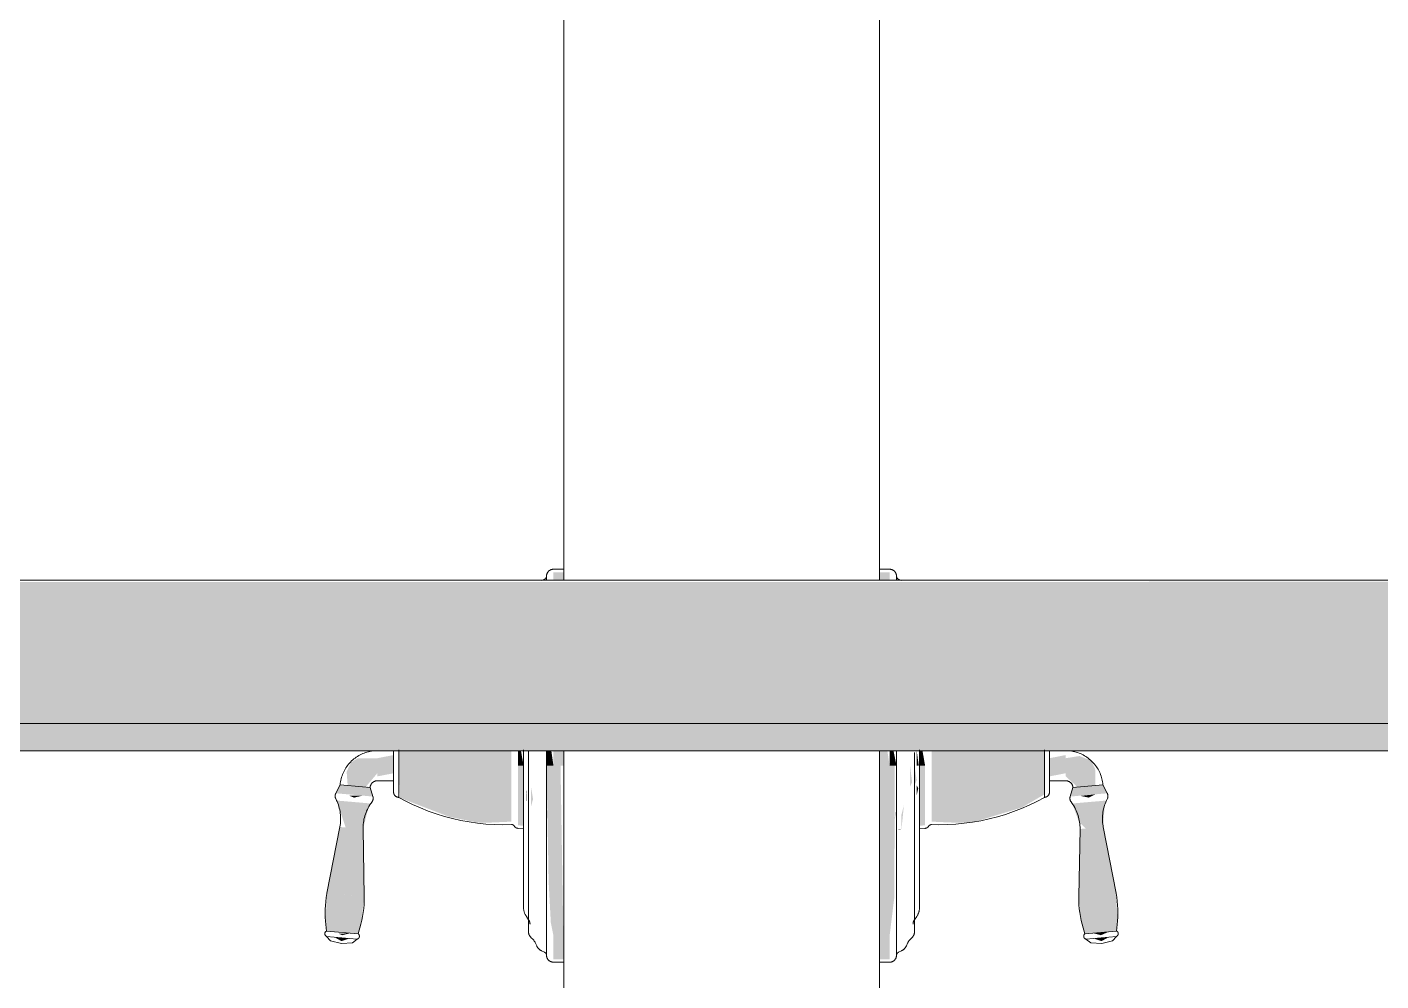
# Model space of a CAD drawing. Header units: inches. Extents: x 20478 to 36684, y -248 to 750.
# Drawn here: x 27482.56 to 27506.69, y 44.17 to 61.16 of the extents above; entities that cross this region are included whole.
import ezdxf

# ---------------------------------------------------------------- set-up
doc = ezdxf.new("R2010")
doc.units = ezdxf.units.IN
doc.header["$MEASUREMENT"] = 0
for name, color, linetype, lineweight in [('G-ANNO-TEXT', 231, 'Continuous', 9), ('I-WALL', 2, 'Continuous', 13), ('P-SANR-FIXT', 6, 'Continuous', 9), ('S-BEAM', 12, 'Continuous', 9)]:
    doc.layers.add(name, color=color, linetype=linetype, lineweight=lineweight)

# ---------------------------------------------------------------- blocks, each defined once
blk = doc.blocks.new('Shower-Kohler-Devonshire-T396_4X - Oil Rubbed Bronze-V54-Elevation - South')
at = {"layer": 'P-SANR-FIXT'}
h = blk.add_hatch(color=10, dxfattribs=at)
h.paths.add_polyline_path([(25558.77, 48), (25558.953, 48), (25558.953, 48.268), (25558.77, 48.268)], flags=0)
h.paths.add_polyline_path([(25558.953, 51.305), (25558.953, 51.447), (25558.77, 51.447), (25558.77, 51.305), (25558.832, 51.305)], flags=0)
for points in [[(25557.265, 48), (25558.021, 48), (25558.021, 48.268), (25556.013, 48.268), (25556.013, 48), (25556.983, 48)], [(25558.138, 48), (25558.238, 48), (25558.191, 48.268), (25558.138, 48.268)], [(25558.683, 48), (25558.77, 48), (25558.732, 48.268), (25558.658, 48.268), (25558.647, 48)], [(25555.425, 47.622), (25555.631, 47.866), (25555.631, 48.134), (25555.286, 48.134), (25555.167, 48.063), (25555.085, 47.896), (25555.103, 47.65), (25555.387, 47.625)], [(25555.631, 47.81), (25555.922, 47.866), (25555.922, 48.19), (25555.631, 48.134), (25555.631, 47.866)], [(25557.537, 46.983), (25558.021, 47.004), (25558.021, 48), (25556.013, 48), (25556.036, 47.427), (25556.913, 47.09), (25557.399, 46.991)], [(25558.238, 46.93), (25558.238, 48), (25558.138, 48), (25558.138, 46.939)], [(25558.953, 44.553), (25558.896, 48), (25558.77, 48), (25558.77, 44.553)], [(25555.553, 47.451), (25555.503, 47.615), (25554.964, 47.65), (25554.892, 47.509), (25555.387, 47.466)], [(25558.287, 47.312), (25558.3, 47.6), (25558.287, 47.472)], [(25558.368, 47.264), (25558.407, 47.407), (25558.368, 47.632)], [(25555.378, 46.873), (25555.462, 47.215), (25555.516, 47.327), (25554.906, 47.38), (25555.067, 46.9), (25555.274, 46.882)], [(25555.218, 47.432), (25555.369, 47.467), (25555.132, 47.466)], [(25555.399, 45.669), (25555.378, 46.873), (25554.964, 46.909), (25554.734, 45.727), (25555.274, 45.68)], [(25555.337, 45.176), (25555.399, 45.669), (25554.734, 45.727), (25554.709, 45.23), (25555.18, 45.189)], [(25555.291, 45.006), (25555.337, 45.176), (25554.709, 45.23), (25554.725, 45.055), (25555.15, 45.018)], [(25554.994, 44.875), (25555.137, 44.925), (25554.862, 44.949)], [(25555.004, 44.981), (25555.15, 45.018), (25554.949, 45.006)]]:
    blk.add_hatch(color=10, dxfattribs=at).paths.add_polyline_path(points, flags=0)
h = blk.add_hatch(color=10, dxfattribs=at)
h.paths.add_polyline_path([(25558.77, 44.969), (25558.77, 48), (25558.647, 48), (25558.684, 45.949), (25558.723, 45.206)], flags=0)
h.paths.add_polyline_path([(25558.647, 46.845), (25558.666, 47.244), (25558.647, 47.177)], flags=0)
at = {"layer": 'P-SANR-FIXT', "color": 250}
for p, q in [((25558.953, 51.5), (25558.77, 51.5)), ((25558.612, 51.322), (25558.559, 51.297)), ((25555.922, 48.19), (25555.922, 48.268)), ((25555.922, 48.268), (25555.922, 48)), ((25556.013, 48), (25556.013, 48.284)), ((25558.238, 48.283), (25558.238, 48)), ((25555.922, 48), (25555.922, 47.732)), ((25555.922, 47.732), (25555.922, 47.81)), ((25556.013, 47.437), (25556.013, 48)), ((25558.238, 48), (25558.238, 46.93)), ((25554.97, 47.661), (25554.892, 47.509)), ((25555.369, 47.626), (25554.969, 47.661)), ((25554.97, 47.661), (25555.102, 47.65)), ((25555.503, 47.615), (25555.37, 47.626)), ((25555.454, 47.619), (25555.503, 47.615)), ((25555.553, 47.451), (25555.503, 47.615)), ((25555.631, 47.732), (25555.922, 47.732)), ((25554.89, 47.414), (25554.906, 47.38)), ((25555.516, 47.327), (25555.538, 47.357)), ((25554.964, 46.909), (25554.734, 45.727)), ((25555.399, 45.669), (25555.378, 46.873)), ((25558.057, 46.939), (25558.089, 46.907)), ((25558.138, 46.884), (25558.238, 46.875)), ((25554.709, 45.23), (25554.725, 45.055)), ((25555.291, 45.006), (25555.337, 45.176)), ((25558.287, 45.315), (25558.327, 45.257)), ((25554.725, 45.055), (25555.291, 45.006)), ((25554.862, 44.949), (25554.725, 44.961)), ((25554.725, 44.961), (25555.275, 44.913)), ((25555.275, 44.913), (25555.137, 44.925)), ((25558.368, 44.941), (25558.407, 44.903)), ((25558.449, 44.841), (25558.471, 44.793)), ((25558.559, 44.703), (25558.612, 44.678)), ((25558.77, 44.5), (25558.953, 44.5))]:
    blk.add_line(p, q, dxfattribs=at)
at = {"layer": 'P-SANR-FIXT', "color": 250, "flags": 128}
for points in [[(25558.647, 51.377), (25558.647, 51.382), (25558.647, 51.387), (25558.648, 51.392), (25558.648, 51.396), (25558.649, 51.401), (25558.65, 51.406), (25558.652, 51.411), (25558.653, 51.416), (25558.655, 51.42), (25558.657, 51.425), (25558.659, 51.429), (25558.661, 51.434), (25558.663, 51.438), (25558.666, 51.442), (25558.668, 51.446), (25558.671, 51.45), (25558.674, 51.454), (25558.677, 51.458), (25558.681, 51.462), (25558.684, 51.465), (25558.688, 51.469), (25558.691, 51.472), (25558.695, 51.475), (25558.699, 51.478), (25558.703, 51.48), (25558.708, 51.483), (25558.712, 51.485), (25558.716, 51.488), (25558.721, 51.49), (25558.725, 51.492), (25558.73, 51.493), (25558.735, 51.495), (25558.739, 51.496), (25558.744, 51.497), (25558.749, 51.498), (25558.754, 51.499), (25558.759, 51.499), (25558.764, 51.5), (25558.769, 51.5), (25558.77, 51.5)], [(25558.612, 51.322), (25558.614, 51.323), (25558.616, 51.324), (25558.619, 51.326), (25558.621, 51.327), (25558.623, 51.328), (25558.624, 51.33), (25558.626, 51.331), (25558.628, 51.333), (25558.63, 51.335), (25558.631, 51.337), (25558.633, 51.338), (25558.634, 51.34), (25558.636, 51.342), (25558.637, 51.344), (25558.639, 51.346), (25558.64, 51.348), (25558.641, 51.351), (25558.642, 51.353), (25558.643, 51.355), (25558.644, 51.357), (25558.644, 51.36), (25558.645, 51.362), (25558.645, 51.364), (25558.646, 51.367), (25558.646, 51.369), (25558.647, 51.371), (25558.647, 51.374), (25558.647, 51.376), (25558.647, 51.377)], [(25558.647, 51.302), (25558.647, 51.328), (25558.647, 51.348), (25558.647, 51.363), (25558.647, 51.372), (25558.647, 51.377), (25558.647, 51.377)], [(25558.647, 51.377), (25558.647, 51.374), (25558.647, 51.366), (25558.647, 51.353), (25558.647, 51.334), (25558.647, 51.309)], [(25555.631, 48.268), (25555.604, 48.267), (25555.578, 48.266), (25555.551, 48.263), (25555.525, 48.26), (25555.499, 48.255), (25555.473, 48.249), (25555.447, 48.242), (25555.422, 48.234), (25555.397, 48.225), (25555.372, 48.216), (25555.348, 48.205), (25555.324, 48.193), (25555.301, 48.18), (25555.278, 48.167), (25555.256, 48.152), (25555.234, 48.137), (25555.213, 48.12), (25555.193, 48.103), (25555.173, 48.085), (25555.154, 48.066), (25555.136, 48.047), (25555.119, 48.027), (25555.102, 48.006), (25555.087, 47.985), (25555.072, 47.963), (25555.058, 47.94), (25555.045, 47.917), (25555.033, 47.893), (25555.022, 47.869), (25555.012, 47.844), (25555.003, 47.819), (25554.994, 47.794), (25554.987, 47.768), (25554.981, 47.743), (25554.976, 47.716), (25554.972, 47.69), (25554.969, 47.664), (25554.969, 47.661)], [(25555.922, 48.27), (25555.922, 48.255), (25555.922, 48.239), (25555.922, 48.222), (25555.922, 48.205), (25555.922, 48.188), (25555.922, 48.171), (25555.922, 48.153), (25555.922, 48.135), (25555.922, 48.117), (25555.922, 48.099), (25555.922, 48.08), (25555.922, 48.061), (25555.922, 48.043), (25555.922, 48.024), (25555.922, 48.005), (25555.922, 48)], [(25555.922, 48.184), (25555.922, 48.201), (25555.922, 48.218), (25555.922, 48.234), (25555.922, 48.25), (25555.922, 48.266)], [(25558.326, 48.268), (25558.326, 48.15), (25558.326, 48.032), (25558.326, 48)], [(25558.647, 48), (25558.647, 48.135), (25558.647, 48.268)], [(25558.647, 48.268), (25558.647, 48.171), (25558.647, 48.036), (25558.647, 48)], [(25558.238, 48.229), (25558.238, 48.128), (25558.238, 48.027), (25558.238, 48)], [(25555.922, 48), (25555.922, 47.981), (25555.922, 47.962), (25555.922, 47.944), (25555.922, 47.925), (25555.922, 47.906), (25555.922, 47.888), (25555.922, 47.87), (25555.922, 47.852), (25555.922, 47.834), (25555.922, 47.816), (25555.922, 47.799), (25555.922, 47.782), (25555.922, 47.766), (25555.922, 47.75), (25555.922, 47.734), (25555.922, 47.718), (25555.922, 47.704), (25555.922, 47.689), (25555.922, 47.675), (25555.922, 47.662), (25555.922, 47.649), (25555.922, 47.637), (25555.922, 47.625), (25555.922, 47.614), (25555.922, 47.603), (25555.922, 47.593), (25555.922, 47.584), (25555.922, 47.576), (25555.922, 47.568), (25555.922, 47.561), (25555.922, 47.554), (25555.922, 47.548), (25555.922, 47.543), (25555.922, 47.539), (25555.922, 47.535), (25555.922, 47.533), (25555.922, 47.53), (25555.922, 47.529), (25555.922, 47.529)], [(25555.922, 47.529), (25555.922, 47.529), (25555.922, 47.53), (25555.922, 47.532), (25555.922, 47.535), (25555.922, 47.538), (25555.922, 47.542), (25555.922, 47.547), (25555.922, 47.552), (25555.922, 47.559), (25555.922, 47.566), (25555.922, 47.573), (25555.922, 47.582), (25555.922, 47.591), (25555.922, 47.601), (25555.922, 47.611), (25555.922, 47.622), (25555.922, 47.633), (25555.922, 47.646), (25555.922, 47.658), (25555.922, 47.672), (25555.922, 47.685), (25555.922, 47.7), (25555.922, 47.714), (25555.922, 47.73), (25555.922, 47.745), (25555.922, 47.761), (25555.922, 47.778), (25555.922, 47.795), (25555.922, 47.812)], [(25558.238, 48), (25558.238, 47.899), (25558.238, 47.798), (25558.238, 47.697), (25558.238, 47.597), (25558.238, 47.497), (25558.238, 47.399), (25558.238, 47.301), (25558.238, 47.204), (25558.238, 47.109), (25558.238, 47.015), (25558.238, 46.922), (25558.238, 46.832), (25558.238, 46.743), (25558.238, 46.656), (25558.238, 46.572), (25558.238, 46.489), (25558.238, 46.409), (25558.238, 46.332), (25558.238, 46.257), (25558.238, 46.185), (25558.238, 46.116), (25558.238, 46.05), (25558.238, 45.987), (25558.238, 45.928), (25558.238, 45.871), (25558.238, 45.818), (25558.238, 45.769), (25558.238, 45.723), (25558.238, 45.681), (25558.238, 45.642), (25558.238, 45.607), (25558.238, 45.577), (25558.238, 45.549), (25558.238, 45.526), (25558.238, 45.507), (25558.238, 45.492), (25558.238, 45.481), (25558.238, 45.474), (25558.238, 45.47), (25558.238, 45.47)], [(25558.326, 48), (25558.326, 47.882), (25558.326, 47.764), (25558.326, 47.646), (25558.326, 47.529), (25558.326, 47.413), (25558.326, 47.297), (25558.326, 47.183), (25558.326, 47.07), (25558.326, 46.959), (25558.326, 46.849), (25558.326, 46.741), (25558.326, 46.635), (25558.326, 46.531), (25558.326, 46.43), (25558.326, 46.331), (25558.326, 46.234), (25558.326, 46.141), (25558.326, 46.051), (25558.326, 45.963), (25558.326, 45.879), (25558.326, 45.798), (25558.326, 45.721), (25558.326, 45.648), (25558.326, 45.578), (25558.326, 45.512), (25558.326, 45.45), (25558.326, 45.392), (25558.326, 45.339), (25558.326, 45.289), (25558.326, 45.244), (25558.326, 45.204), (25558.326, 45.168), (25558.326, 45.136), (25558.326, 45.109), (25558.326, 45.087), (25558.326, 45.069), (25558.326, 45.056), (25558.326, 45.047), (25558.326, 45.044), (25558.326, 45.043)], [(25558.647, 48), (25558.647, 47.865), (25558.647, 47.73), (25558.647, 47.596), (25558.647, 47.462), (25558.647, 47.329), (25558.647, 47.197), (25558.647, 47.067), (25558.647, 46.938), (25558.647, 46.81), (25558.647, 46.685), (25558.647, 46.562), (25558.647, 46.441), (25558.647, 46.322), (25558.647, 46.206), (25558.647, 46.093), (25558.647, 45.983), (25558.647, 45.877), (25558.647, 45.773), (25558.647, 45.674), (25558.647, 45.578), (25558.647, 45.485), (25558.647, 45.397), (25558.647, 45.313), (25558.647, 45.234), (25558.647, 45.159), (25558.647, 45.088), (25558.647, 45.022), (25558.647, 44.961), (25558.647, 44.904), (25558.647, 44.853), (25558.647, 44.806), (25558.647, 44.765), (25558.647, 44.729), (25558.647, 44.698), (25558.647, 44.672), (25558.647, 44.652), (25558.647, 44.637), (25558.647, 44.628), (25558.647, 44.623), (25558.647, 44.623)], [(25558.647, 44.623), (25558.647, 44.626), (25558.647, 44.634), (25558.647, 44.647), (25558.647, 44.666), (25558.647, 44.691), (25558.647, 44.72), (25558.647, 44.755), (25558.647, 44.795), (25558.647, 44.84), (25558.647, 44.89), (25558.647, 44.945), (25558.647, 45.005), (25558.647, 45.07), (25558.647, 45.139), (25558.647, 45.213), (25558.647, 45.291), (25558.647, 45.374), (25558.647, 45.461), (25558.647, 45.552), (25558.647, 45.647), (25558.647, 45.746), (25558.647, 45.848), (25558.647, 45.954), (25558.647, 46.063), (25558.647, 46.176), (25558.647, 46.291), (25558.647, 46.408), (25558.647, 46.529), (25558.647, 46.652), (25558.647, 46.776), (25558.647, 46.903), (25558.647, 47.032), (25558.647, 47.162), (25558.647, 47.293), (25558.647, 47.426), (25558.647, 47.56), (25558.647, 47.694), (25558.647, 47.829), (25558.647, 47.964), (25558.647, 48)], [(25555.503, 47.615), (25555.504, 47.62), (25555.504, 47.625), (25555.505, 47.63), (25555.506, 47.635), (25555.508, 47.64), (25555.509, 47.645), (25555.511, 47.65), (25555.513, 47.654), (25555.515, 47.659), (25555.518, 47.664), (25555.52, 47.668), (25555.523, 47.673), (25555.526, 47.677), (25555.529, 47.681), (25555.532, 47.685), (25555.535, 47.689), (25555.539, 47.693), (25555.542, 47.696), (25555.546, 47.7), (25555.55, 47.703), (25555.554, 47.706), (25555.558, 47.709), (25555.562, 47.712), (25555.567, 47.715), (25555.571, 47.717), (25555.576, 47.72), (25555.581, 47.722), (25555.585, 47.724), (25555.59, 47.725), (25555.595, 47.727), (25555.6, 47.728), (25555.605, 47.729), (25555.61, 47.73), (25555.615, 47.731), (25555.62, 47.732), (25555.625, 47.732), (25555.631, 47.732), (25555.631, 47.732)], [(25556.013, 47.437), (25556.009, 47.437), (25556.006, 47.437), (25556.002, 47.438), (25555.998, 47.438), (25555.995, 47.439), (25555.991, 47.44), (25555.988, 47.441), (25555.984, 47.442), (25555.981, 47.443), (25555.977, 47.444), (25555.974, 47.446), (25555.971, 47.448), (25555.967, 47.449), (25555.964, 47.451), (25555.961, 47.453), (25555.958, 47.455), (25555.955, 47.458), (25555.953, 47.46), (25555.95, 47.462), (25555.947, 47.465), (25555.945, 47.468), (25555.942, 47.471), (25555.94, 47.473), (25555.938, 47.476), (25555.936, 47.479), (25555.934, 47.483), (25555.932, 47.486), (25555.931, 47.489), (25555.929, 47.492), (25555.928, 47.496), (25555.926, 47.499), (25555.925, 47.503), (25555.924, 47.506), (25555.924, 47.51), (25555.923, 47.513), (25555.922, 47.517), (25555.922, 47.521), (25555.922, 47.524), (25555.922, 47.528), (25555.922, 47.529)], [(25558.326, 45.043), (25558.326, 45.046), (25558.326, 45.053), (25558.326, 45.065), (25558.326, 45.081), (25558.326, 45.102), (25558.326, 45.128), (25558.326, 45.159), (25558.326, 45.194), (25558.326, 45.233), (25558.326, 45.277), (25558.326, 45.325), (25558.326, 45.378), (25558.326, 45.434), (25558.326, 45.495), (25558.326, 45.56), (25558.326, 45.629), (25558.326, 45.701), (25558.326, 45.777), (25558.326, 45.857), (25558.326, 45.94), (25558.326, 46.027), (25558.326, 46.116), (25558.326, 46.209), (25558.326, 46.304), (25558.326, 46.403), (25558.326, 46.503), (25558.326, 46.607), (25558.326, 46.712), (25558.326, 46.819), (25558.326, 46.929), (25558.326, 47.04), (25558.326, 47.152), (25558.326, 47.266), (25558.326, 47.381), (25558.326, 47.497), (25558.326, 47.614)], [(25554.89, 47.414), (25554.888, 47.418), (25554.887, 47.422), (25554.885, 47.426), (25554.884, 47.43), (25554.883, 47.434), (25554.882, 47.439), (25554.881, 47.443), (25554.881, 47.447), (25554.88, 47.452), (25554.88, 47.456), (25554.88, 47.46), (25554.88, 47.465), (25554.88, 47.469), (25554.881, 47.473), (25554.882, 47.477), (25554.882, 47.482), (25554.883, 47.486), (25554.884, 47.49), (25554.886, 47.494), (25554.887, 47.498), (25554.889, 47.502), (25554.891, 47.506), (25554.892, 47.509)], [(25554.964, 46.909), (25554.969, 46.939), (25554.973, 46.97), (25554.976, 47), (25554.978, 47.031), (25554.978, 47.062), (25554.977, 47.093), (25554.975, 47.123), (25554.972, 47.154), (25554.967, 47.184), (25554.961, 47.214), (25554.954, 47.244), (25554.946, 47.274), (25554.937, 47.303), (25554.927, 47.332), (25554.915, 47.36), (25554.906, 47.38)], [(25555.516, 47.327), (25555.499, 47.301), (25555.483, 47.275), (25555.468, 47.248), (25555.454, 47.221), (25555.441, 47.193), (25555.43, 47.165), (25555.419, 47.136), (25555.41, 47.107), (25555.401, 47.077), (25555.394, 47.047), (25555.389, 47.017), (25555.384, 46.987), (25555.381, 46.956), (25555.378, 46.925), (25555.378, 46.895), (25555.378, 46.873)], [(25555.553, 47.451), (25555.554, 47.447), (25555.555, 47.443), (25555.556, 47.439), (25555.556, 47.434), (25555.557, 47.43), (25555.557, 47.426), (25555.557, 47.421), (25555.557, 47.417), (25555.557, 47.413), (25555.557, 47.408), (25555.556, 47.404), (25555.556, 47.4), (25555.555, 47.396), (25555.554, 47.391), (25555.552, 47.387), (25555.551, 47.383), (25555.55, 47.379), (25555.548, 47.375), (25555.546, 47.371), (25555.544, 47.367), (25555.542, 47.364), (25555.539, 47.36), (25555.538, 47.357)], [(25558.021, 46.953), (25557.87, 46.95), (25557.719, 46.953), (25557.568, 46.962), (25557.418, 46.977), (25557.268, 46.998), (25557.119, 47.025), (25556.972, 47.058), (25556.826, 47.097), (25556.681, 47.141), (25556.539, 47.192), (25556.398, 47.248), (25556.26, 47.309), (25556.125, 47.376), (25556.013, 47.437)], [(25558.057, 46.939), (25558.056, 46.94), (25558.054, 46.941), (25558.053, 46.943), (25558.051, 46.944), (25558.05, 46.945), (25558.048, 46.946), (25558.046, 46.947), (25558.045, 46.948), (25558.043, 46.949), (25558.041, 46.949), (25558.04, 46.95), (25558.038, 46.951), (25558.036, 46.951), (25558.034, 46.952), (25558.032, 46.952), (25558.03, 46.952), (25558.028, 46.952), (25558.026, 46.953), (25558.025, 46.953), (25558.023, 46.953), (25558.021, 46.953)], [(25558.138, 46.884), (25558.135, 46.885), (25558.131, 46.885), (25558.128, 46.886), (25558.125, 46.886), (25558.122, 46.887), (25558.119, 46.888), (25558.116, 46.889), (25558.113, 46.89), (25558.111, 46.892), (25558.108, 46.893), (25558.105, 46.895), (25558.102, 46.896), (25558.1, 46.898), (25558.097, 46.9), (25558.095, 46.902), (25558.092, 46.904), (25558.09, 46.906), (25558.089, 46.907)], [(25558.238, 45.47), (25558.238, 45.472), (25558.238, 45.478), (25558.238, 45.488), (25558.238, 45.503), (25558.238, 45.521), (25558.238, 45.543), (25558.238, 45.569), (25558.238, 45.599), (25558.238, 45.632), (25558.238, 45.67), (25558.238, 45.711), (25558.238, 45.756), (25558.238, 45.805), (25558.238, 45.857), (25558.238, 45.912), (25558.238, 45.971), (25558.238, 46.033), (25558.238, 46.098), (25558.238, 46.166), (25558.238, 46.238), (25558.238, 46.312), (25558.238, 46.388), (25558.238, 46.467), (25558.238, 46.549), (25558.238, 46.633), (25558.238, 46.719), (25558.238, 46.808), (25558.238, 46.898)], [(25554.709, 45.23), (25554.704, 45.301), (25554.702, 45.372), (25554.702, 45.442), (25554.706, 45.513), (25554.712, 45.583), (25554.721, 45.653), (25554.733, 45.723), (25554.734, 45.727)], [(25555.399, 45.669), (25555.398, 45.598), (25555.395, 45.528), (25555.39, 45.457), (25555.381, 45.387), (25555.37, 45.317), (25555.355, 45.248), (25555.338, 45.18), (25555.337, 45.176)], [(25558.287, 45.315), (25558.281, 45.324), (25558.275, 45.333), (25558.27, 45.343), (25558.265, 45.352), (25558.261, 45.362), (25558.257, 45.372), (25558.253, 45.382), (25558.25, 45.393), (25558.247, 45.403), (25558.244, 45.414), (25558.242, 45.424), (25558.24, 45.435), (25558.239, 45.446), (25558.238, 45.457), (25558.238, 45.467), (25558.238, 45.47)], [(25558.353, 45.177), (25558.353, 45.182), (25558.352, 45.188), (25558.352, 45.193), (25558.351, 45.199), (25558.35, 45.205), (25558.349, 45.21), (25558.347, 45.216), (25558.346, 45.221), (25558.344, 45.226), (25558.342, 45.231), (25558.339, 45.237), (25558.337, 45.242), (25558.334, 45.247), (25558.331, 45.251), (25558.328, 45.256), (25558.327, 45.257)], [(25554.725, 44.961), (25554.723, 44.962), (25554.721, 44.963), (25554.719, 44.964), (25554.718, 44.966), (25554.716, 44.967), (25554.714, 44.968), (25554.713, 44.97), (25554.711, 44.971), (25554.71, 44.973), (25554.708, 44.974), (25554.707, 44.976), (25554.706, 44.978), (25554.705, 44.979), (25554.704, 44.981), (25554.702, 44.983), (25554.702, 44.985), (25554.701, 44.987), (25554.7, 44.989), (25554.699, 44.991), (25554.698, 44.993), (25554.698, 44.995), (25554.697, 44.997), (25554.697, 44.999), (25554.697, 45.001), (25554.696, 45.003), (25554.696, 45.005), (25554.696, 45.008), (25554.696, 45.01), (25554.696, 45.012), (25554.697, 45.014), (25554.697, 45.016), (25554.697, 45.018), (25554.698, 45.02), (25554.698, 45.022), (25554.699, 45.024), (25554.699, 45.026), (25554.7, 45.028), (25554.701, 45.03), (25554.702, 45.032), (25554.703, 45.034), (25554.704, 45.036), (25554.705, 45.038), (25554.706, 45.039), (25554.708, 45.041), (25554.709, 45.043), (25554.71, 45.044), (25554.712, 45.046), (25554.713, 45.047), (25554.715, 45.049), (25554.717, 45.05), (25554.718, 45.051), (25554.72, 45.052), (25554.722, 45.054), (25554.724, 45.055), (25554.725, 45.055)], [(25554.991, 44.832), (25554.799, 44.88), (25554.725, 44.961)], [(25554.725, 44.961), (25554.799, 44.88), (25554.991, 44.832)], [(25555.275, 44.913), (25555.188, 44.846), (25554.991, 44.832)], [(25554.991, 44.832), (25555.188, 44.846), (25555.275, 44.913)], [(25555.291, 45.006), (25555.293, 45.004), (25555.294, 45.003), (25555.296, 45.001), (25555.297, 45), (25555.299, 44.998), (25555.3, 44.997), (25555.301, 44.995), (25555.303, 44.993), (25555.304, 44.992), (25555.305, 44.99), (25555.306, 44.988), (25555.307, 44.986), (25555.308, 44.984), (25555.309, 44.982), (25555.309, 44.98), (25555.31, 44.978), (25555.31, 44.976), (25555.311, 44.974), (25555.311, 44.972), (25555.312, 44.97), (25555.312, 44.968), (25555.312, 44.965), (25555.312, 44.963), (25555.312, 44.961), (25555.312, 44.959), (25555.311, 44.957), (25555.311, 44.955), (25555.311, 44.953), (25555.31, 44.951), (25555.31, 44.949), (25555.309, 44.947), (25555.308, 44.945), (25555.308, 44.943), (25555.307, 44.941), (25555.306, 44.939), (25555.305, 44.937), (25555.304, 44.935), (25555.302, 44.933), (25555.301, 44.932), (25555.3, 44.93), (25555.299, 44.928), (25555.297, 44.927), (25555.296, 44.925), (25555.294, 44.924), (25555.292, 44.922), (25555.291, 44.921), (25555.289, 44.92), (25555.287, 44.919), (25555.285, 44.918), (25555.284, 44.917), (25555.282, 44.916), (25555.28, 44.915), (25555.278, 44.914), (25555.276, 44.913), (25555.275, 44.913)], [(25558.368, 44.941), (25558.364, 44.945), (25558.36, 44.95), (25558.357, 44.954), (25558.353, 44.959), (25558.35, 44.964), (25558.347, 44.969), (25558.344, 44.974), (25558.341, 44.979), (25558.339, 44.984), (25558.337, 44.989), (25558.334, 44.995), (25558.333, 45), (25558.331, 45.006), (25558.33, 45.011), (25558.328, 45.017), (25558.327, 45.023), (25558.327, 45.028), (25558.326, 45.034), (25558.326, 45.04), (25558.326, 45.043)], [(25558.449, 44.841), (25558.446, 44.849), (25558.442, 44.856), (25558.438, 44.863), (25558.433, 44.87), (25558.429, 44.877), (25558.424, 44.883), (25558.419, 44.89), (25558.413, 44.896), (25558.408, 44.902), (25558.407, 44.903)], [(25558.559, 44.703), (25558.552, 44.706), (25558.546, 44.71), (25558.54, 44.713), (25558.534, 44.717), (25558.528, 44.722), (25558.522, 44.726), (25558.516, 44.731), (25558.511, 44.736), (25558.506, 44.741), (25558.501, 44.746), (25558.496, 44.751), (25558.492, 44.757), (25558.488, 44.763), (25558.484, 44.769), (25558.48, 44.775), (25558.476, 44.781), (25558.473, 44.788), (25558.471, 44.793)], [(25558.647, 44.623), (25558.647, 44.626), (25558.647, 44.628), (25558.646, 44.63), (25558.646, 44.633), (25558.646, 44.635), (25558.645, 44.638), (25558.644, 44.64), (25558.644, 44.642), (25558.643, 44.644), (25558.642, 44.647), (25558.641, 44.649), (25558.64, 44.651), (25558.639, 44.653), (25558.638, 44.655), (25558.636, 44.657), (25558.635, 44.659), (25558.633, 44.661), (25558.632, 44.663), (25558.63, 44.665), (25558.629, 44.666), (25558.627, 44.668), (25558.625, 44.67), (25558.623, 44.671), (25558.621, 44.673), (25558.619, 44.674), (25558.617, 44.675), (25558.615, 44.676), (25558.613, 44.677), (25558.612, 44.678)], [(25558.77, 44.5), (25558.765, 44.5), (25558.76, 44.5), (25558.755, 44.501), (25558.75, 44.502), (25558.746, 44.502), (25558.741, 44.504), (25558.736, 44.505), (25558.731, 44.506), (25558.727, 44.508), (25558.722, 44.51), (25558.718, 44.512), (25558.713, 44.514), (25558.709, 44.516), (25558.705, 44.519), (25558.7, 44.522), (25558.696, 44.524), (25558.693, 44.527), (25558.689, 44.531), (25558.685, 44.534), (25558.682, 44.537), (25558.678, 44.541), (25558.675, 44.545), (25558.672, 44.549), (25558.669, 44.553), (25558.666, 44.557), (25558.664, 44.561), (25558.661, 44.565), (25558.659, 44.57), (25558.657, 44.574), (25558.655, 44.579), (25558.653, 44.583), (25558.652, 44.588), (25558.651, 44.593), (25558.65, 44.597), (25558.649, 44.602), (25558.648, 44.607), (25558.647, 44.612), (25558.647, 44.617), (25558.647, 44.622), (25558.647, 44.623)]]:
    blk.add_lwpolyline(points, dxfattribs=at)
blk = doc.blocks.new('Shower-Kohler-Devonshire-T396_4X - Oil Rubbed Bronze-V52-Elevation - South')
at = {"layer": 'P-SANR-FIXT'}
h = blk.add_hatch(color=10, dxfattribs=at)
h.paths.add_polyline_path([(25355.328, 48), (25355.51, 48), (25355.47, 48.268), (25355.328, 48.268)], flags=0)
h.paths.add_polyline_path([(25355.51, 51.305), (25355.51, 51.447), (25355.328, 51.447), (25355.328, 51.305), (25355.39, 51.305)], flags=0)
for points in [[(25355.634, 48), (25355.579, 48.268), (25355.51, 48.268), (25355.51, 48), (25355.598, 48)], [(25355.993, 48), (25356.03, 48), (25355.993, 48.268)], [(25356.143, 48), (25356.096, 48.268), (25356.042, 48.268), (25356.042, 48)], [(25356.897, 48), (25358.268, 48), (25358.268, 48.268), (25356.259, 48.268), (25356.259, 48)], [(25358.359, 47.81), (25358.649, 47.866), (25358.649, 48.19), (25358.359, 48.134), (25358.359, 47.866)], [(25358.856, 47.622), (25359.178, 47.65), (25359.173, 47.942), (25359.098, 48.093), (25358.894, 48.173), (25358.649, 48.134), (25358.649, 47.81), (25358.831, 47.644)], [(25355.328, 44.553), (25355.51, 44.553), (25355.51, 48), (25355.328, 48), (25355.328, 44.969)], [(25355.874, 47.628), (25355.912, 47.707), (25355.874, 48)], [(25355.953, 47.649), (25355.993, 47.743), (25355.953, 48)], [(25356.042, 46.93), (25356.143, 46.939), (25356.143, 48), (25356.042, 48), (25356.042, 47.135)], [(25356.744, 46.983), (25357.02, 46.999), (25357.865, 47.255), (25358.268, 47.489), (25358.268, 48), (25356.259, 48), (25356.259, 47.004), (25356.484, 46.994)], [(25355.993, 47.472), (25356.021, 47.6), (25355.993, 47.649)], [(25358.728, 47.451), (25359.389, 47.509), (25359.311, 47.661), (25358.778, 47.615), (25358.732, 47.466)], [(25355.722, 46.872), (25355.765, 47.292), (25355.722, 47.131)], [(25359.006, 46.882), (25359.317, 46.909), (25359.34, 47.261), (25359.374, 47.38), (25358.764, 47.327), (25358.886, 46.996)], [(25359.062, 47.432), (25359.178, 47.491), (25358.911, 47.462)], [(25355.668, 46.864), (25355.722, 46.872), (25355.668, 46.872)], [(25358.882, 45.669), (25359.546, 45.727), (25359.308, 46.908), (25358.903, 46.873)], [(25358.943, 45.176), (25359.572, 45.23), (25359.546, 45.727), (25358.882, 45.669), (25358.911, 45.338)], [(25358.989, 45.006), (25359.556, 45.055), (25359.572, 45.23), (25358.943, 45.176)], [(25359.277, 44.981), (25359.414, 45.043), (25359.131, 45.018)], [(25359.286, 44.875), (25359.418, 44.949), (25359.143, 44.925)]]:
    blk.add_hatch(color=10, dxfattribs=at).paths.add_polyline_path(points, flags=0)
h = blk.add_hatch(color=10, dxfattribs=at)
h.paths.add_polyline_path([(25355.6, 47.044), (25355.634, 47.179), (25355.61, 47.177)], flags=0)
h.paths.add_polyline_path([(25355.51, 44.969), (25355.597, 45.679), (25355.598, 48), (25355.51, 48), (25355.51, 45.36)], flags=0)
at = {"layer": 'P-SANR-FIXT', "color": 250}
for p, q in [((25355.51, 51.5), (25355.328, 51.5)), ((25355.722, 51.297), (25355.668, 51.322)), ((25356.042, 48), (25356.042, 48.283)), ((25358.268, 48.284), (25358.268, 48)), ((25358.359, 48), (25358.359, 48.268)), ((25358.359, 48.268), (25358.359, 48.19)), ((25356.042, 46.93), (25356.042, 48)), ((25358.268, 48), (25358.268, 47.437)), ((25358.359, 47.732), (25358.359, 48)), ((25358.359, 47.81), (25358.359, 47.732)), ((25358.359, 47.732), (25358.649, 47.732)), ((25358.778, 47.615), (25358.728, 47.451)), ((25359.178, 47.65), (25358.777, 47.615)), ((25358.778, 47.615), (25358.826, 47.619)), ((25359.311, 47.661), (25359.178, 47.65)), ((25359.178, 47.65), (25359.311, 47.661)), ((25359.389, 47.509), (25359.311, 47.661)), ((25358.743, 47.357), (25358.764, 47.327)), ((25359.374, 47.38), (25359.39, 47.414)), ((25356.042, 46.875), (25356.143, 46.884)), ((25356.191, 46.907), (25356.223, 46.939)), ((25358.903, 46.873), (25358.882, 45.669)), ((25359.546, 45.727), (25359.317, 46.909)), ((25355.953, 45.257), (25355.993, 45.315)), ((25358.943, 45.176), (25358.989, 45.006)), ((25359.556, 45.055), (25359.572, 45.23)), ((25355.874, 44.903), (25355.912, 44.941)), ((25358.989, 45.006), (25359.556, 45.055)), ((25359.006, 44.913), (25359.556, 44.961)), ((25359.143, 44.925), (25359.006, 44.913)), ((25359.556, 44.961), (25359.418, 44.949)), ((25355.668, 44.678), (25355.722, 44.703)), ((25355.81, 44.793), (25355.831, 44.841)), ((25355.328, 44.5), (25355.51, 44.5))]:
    blk.add_line(p, q, dxfattribs=at)
at = {"layer": 'P-SANR-FIXT', "color": 250, "flags": 128}
for points in [[(25355.51, 51.5), (25355.515, 51.5), (25355.52, 51.5), (25355.525, 51.499), (25355.53, 51.498), (25355.535, 51.498), (25355.54, 51.496), (25355.544, 51.495), (25355.549, 51.494), (25355.554, 51.492), (25355.558, 51.49), (25355.563, 51.488), (25355.567, 51.486), (25355.572, 51.484), (25355.576, 51.481), (25355.58, 51.478), (25355.584, 51.476), (25355.588, 51.473), (25355.592, 51.469), (25355.595, 51.466), (25355.599, 51.463), (25355.602, 51.459), (25355.605, 51.455), (25355.608, 51.451), (25355.611, 51.447), (25355.614, 51.443), (25355.617, 51.439), (25355.619, 51.435), (25355.621, 51.43), (25355.623, 51.426), (25355.625, 51.421), (25355.627, 51.417), (25355.628, 51.412), (25355.63, 51.407), (25355.631, 51.403), (25355.632, 51.398), (25355.633, 51.393), (25355.633, 51.388), (25355.634, 51.383), (25355.634, 51.378), (25355.634, 51.377)], [(25355.634, 51.377), (25355.634, 51.374), (25355.634, 51.372), (25355.634, 51.37), (25355.634, 51.367), (25355.635, 51.365), (25355.635, 51.362), (25355.636, 51.36), (25355.637, 51.358), (25355.638, 51.356), (25355.638, 51.353), (25355.639, 51.351), (25355.64, 51.349), (25355.642, 51.347), (25355.643, 51.345), (25355.644, 51.343), (25355.646, 51.341), (25355.647, 51.339), (25355.649, 51.337), (25355.65, 51.335), (25355.652, 51.334), (25355.654, 51.332), (25355.656, 51.33), (25355.657, 51.329), (25355.659, 51.327), (25355.661, 51.326), (25355.663, 51.325), (25355.666, 51.324), (25355.668, 51.323), (25355.668, 51.322)], [(25355.634, 51.302), (25355.634, 51.328), (25355.634, 51.348), (25355.634, 51.363), (25355.634, 51.372), (25355.634, 51.377), (25355.634, 51.377)], [(25355.634, 51.377), (25355.634, 51.374), (25355.634, 51.366), (25355.634, 51.353), (25355.634, 51.334), (25355.634, 51.309)], [(25355.634, 48), (25355.634, 48.135), (25355.634, 48.268)], [(25355.634, 48.268), (25355.634, 48.171), (25355.634, 48.036), (25355.634, 48)], [(25356.042, 48), (25356.042, 48.101), (25356.042, 48.202), (25356.042, 48.268)], [(25358.359, 48.27), (25358.359, 48.255), (25358.359, 48.239), (25358.359, 48.222), (25358.359, 48.205), (25358.359, 48.188)], [(25358.359, 48), (25358.359, 48.019), (25358.359, 48.038), (25358.359, 48.056), (25358.359, 48.075), (25358.359, 48.094), (25358.359, 48.112), (25358.359, 48.13), (25358.359, 48.148), (25358.359, 48.166), (25358.359, 48.184), (25358.359, 48.201), (25358.359, 48.218), (25358.359, 48.234), (25358.359, 48.25), (25358.359, 48.266)], [(25359.311, 47.661), (25359.308, 47.688), (25359.305, 47.714), (25359.3, 47.74), (25359.294, 47.766), (25359.287, 47.792), (25359.279, 47.817), (25359.27, 47.842), (25359.26, 47.867), (25359.249, 47.891), (25359.237, 47.915), (25359.224, 47.938), (25359.21, 47.961), (25359.195, 47.983), (25359.179, 48.004), (25359.163, 48.025), (25359.146, 48.045), (25359.128, 48.065), (25359.109, 48.084), (25359.089, 48.102), (25359.069, 48.119), (25359.048, 48.135), (25359.027, 48.151), (25359.004, 48.165), (25358.982, 48.179), (25358.958, 48.192), (25358.935, 48.204), (25358.91, 48.215), (25358.886, 48.225), (25358.861, 48.234), (25358.835, 48.241), (25358.81, 48.248), (25358.784, 48.254), (25358.758, 48.259), (25358.731, 48.263), (25358.705, 48.266), (25358.678, 48.267), (25358.652, 48.268)], [(25355.955, 48), (25355.955, 48.118), (25355.955, 48.236)], [(25355.634, 48), (25355.634, 47.865), (25355.634, 47.73), (25355.634, 47.596), (25355.634, 47.462), (25355.634, 47.329), (25355.634, 47.197), (25355.634, 47.067), (25355.634, 46.938), (25355.634, 46.81), (25355.634, 46.685), (25355.634, 46.562), (25355.634, 46.441), (25355.634, 46.322), (25355.634, 46.206), (25355.634, 46.093), (25355.634, 45.983), (25355.634, 45.877), (25355.634, 45.773), (25355.634, 45.674), (25355.634, 45.578), (25355.634, 45.485), (25355.634, 45.397), (25355.634, 45.313), (25355.634, 45.234), (25355.634, 45.159), (25355.634, 45.088), (25355.634, 45.022), (25355.634, 44.961), (25355.634, 44.904), (25355.634, 44.853), (25355.634, 44.806), (25355.634, 44.765), (25355.634, 44.729), (25355.634, 44.698), (25355.634, 44.672), (25355.634, 44.652), (25355.634, 44.637), (25355.634, 44.628), (25355.634, 44.623), (25355.634, 44.623)], [(25355.634, 44.623), (25355.634, 44.626), (25355.634, 44.634), (25355.634, 44.647), (25355.634, 44.666), (25355.634, 44.691), (25355.634, 44.72), (25355.634, 44.755), (25355.634, 44.795), (25355.634, 44.84), (25355.634, 44.89), (25355.634, 44.945), (25355.634, 45.005), (25355.634, 45.07), (25355.634, 45.139), (25355.634, 45.213), (25355.634, 45.291), (25355.634, 45.374), (25355.634, 45.461), (25355.634, 45.552), (25355.634, 45.647), (25355.634, 45.746), (25355.634, 45.848), (25355.634, 45.954), (25355.634, 46.063), (25355.634, 46.176), (25355.634, 46.291), (25355.634, 46.408), (25355.634, 46.529), (25355.634, 46.652), (25355.634, 46.776), (25355.634, 46.903), (25355.634, 47.032), (25355.634, 47.162), (25355.634, 47.293), (25355.634, 47.426), (25355.634, 47.56), (25355.634, 47.694), (25355.634, 47.829), (25355.634, 47.964), (25355.634, 48)], [(25355.955, 45.043), (25355.955, 45.046), (25355.955, 45.053), (25355.955, 45.065), (25355.955, 45.081), (25355.955, 45.102), (25355.955, 45.128), (25355.955, 45.159), (25355.955, 45.194), (25355.955, 45.233), (25355.955, 45.277), (25355.955, 45.325), (25355.955, 45.378), (25355.955, 45.434), (25355.955, 45.495), (25355.955, 45.56), (25355.955, 45.629), (25355.955, 45.701), (25355.955, 45.777), (25355.955, 45.857), (25355.955, 45.94), (25355.955, 46.027), (25355.955, 46.116), (25355.955, 46.209), (25355.955, 46.304), (25355.955, 46.403), (25355.955, 46.503), (25355.955, 46.607), (25355.955, 46.712), (25355.955, 46.819), (25355.955, 46.929), (25355.955, 47.04), (25355.955, 47.152), (25355.955, 47.266), (25355.955, 47.381), (25355.955, 47.497), (25355.955, 47.614), (25355.955, 47.732), (25355.955, 47.85), (25355.955, 47.968), (25355.955, 48)], [(25356.042, 45.47), (25356.042, 45.472), (25356.042, 45.478), (25356.042, 45.488), (25356.042, 45.503), (25356.042, 45.521), (25356.042, 45.543), (25356.042, 45.569), (25356.042, 45.599), (25356.042, 45.632), (25356.042, 45.67), (25356.042, 45.711), (25356.042, 45.756), (25356.042, 45.805), (25356.042, 45.857), (25356.042, 45.912), (25356.042, 45.971), (25356.042, 46.033), (25356.042, 46.098), (25356.042, 46.166), (25356.042, 46.238), (25356.042, 46.312), (25356.042, 46.388), (25356.042, 46.467), (25356.042, 46.549), (25356.042, 46.633), (25356.042, 46.719), (25356.042, 46.808), (25356.042, 46.898), (25356.042, 46.99), (25356.042, 47.083), (25356.042, 47.178), (25356.042, 47.275), (25356.042, 47.372), (25356.042, 47.471), (25356.042, 47.57), (25356.042, 47.67), (25356.042, 47.771), (25356.042, 47.872), (25356.042, 47.973), (25356.042, 48)], [(25358.359, 47.529), (25358.359, 47.529), (25358.359, 47.53), (25358.359, 47.532), (25358.359, 47.535), (25358.359, 47.538), (25358.359, 47.542), (25358.359, 47.547), (25358.359, 47.552), (25358.359, 47.559), (25358.359, 47.566), (25358.359, 47.573), (25358.359, 47.582), (25358.359, 47.591), (25358.359, 47.601), (25358.359, 47.611), (25358.359, 47.622), (25358.359, 47.633), (25358.359, 47.646), (25358.359, 47.658), (25358.359, 47.672), (25358.359, 47.685), (25358.359, 47.7), (25358.359, 47.714), (25358.359, 47.73), (25358.359, 47.745), (25358.359, 47.761), (25358.359, 47.778), (25358.359, 47.795), (25358.359, 47.812), (25358.359, 47.829), (25358.359, 47.847), (25358.359, 47.865), (25358.359, 47.883), (25358.359, 47.901), (25358.359, 47.92), (25358.359, 47.939), (25358.359, 47.957), (25358.359, 47.976), (25358.359, 47.995), (25358.359, 48)], [(25358.359, 47.816), (25358.359, 47.799), (25358.359, 47.782), (25358.359, 47.766), (25358.359, 47.75), (25358.359, 47.734), (25358.359, 47.718), (25358.359, 47.704), (25358.359, 47.689), (25358.359, 47.675), (25358.359, 47.662), (25358.359, 47.649), (25358.359, 47.637), (25358.359, 47.625), (25358.359, 47.614), (25358.359, 47.603), (25358.359, 47.593), (25358.359, 47.584), (25358.359, 47.576), (25358.359, 47.568), (25358.359, 47.561), (25358.359, 47.554), (25358.359, 47.548), (25358.359, 47.543), (25358.359, 47.539), (25358.359, 47.535), (25358.359, 47.533), (25358.359, 47.53), (25358.359, 47.529), (25358.359, 47.529)], [(25355.955, 47.646), (25355.955, 47.529), (25355.955, 47.413), (25355.955, 47.297), (25355.955, 47.183), (25355.955, 47.07), (25355.955, 46.959), (25355.955, 46.849), (25355.955, 46.741), (25355.955, 46.635), (25355.955, 46.531), (25355.955, 46.43), (25355.955, 46.331), (25355.955, 46.234), (25355.955, 46.141), (25355.955, 46.051), (25355.955, 45.963), (25355.955, 45.879), (25355.955, 45.798), (25355.955, 45.721), (25355.955, 45.648), (25355.955, 45.578), (25355.955, 45.512), (25355.955, 45.45), (25355.955, 45.392), (25355.955, 45.339), (25355.955, 45.289), (25355.955, 45.244), (25355.955, 45.204), (25355.955, 45.168), (25355.955, 45.136), (25355.955, 45.109), (25355.955, 45.087), (25355.955, 45.069), (25355.955, 45.056), (25355.955, 45.047), (25355.955, 45.044), (25355.955, 45.043)], [(25358.359, 47.529), (25358.359, 47.525), (25358.358, 47.521), (25358.358, 47.518), (25358.358, 47.514), (25358.357, 47.51), (25358.356, 47.507), (25358.355, 47.503), (25358.354, 47.5), (25358.353, 47.496), (25358.352, 47.493), (25358.35, 47.49), (25358.348, 47.486), (25358.347, 47.483), (25358.345, 47.48), (25358.343, 47.477), (25358.341, 47.474), (25358.338, 47.471), (25358.336, 47.468), (25358.334, 47.465), (25358.331, 47.463), (25358.328, 47.46), (25358.326, 47.458), (25358.323, 47.456), (25358.32, 47.454), (25358.317, 47.451), (25358.314, 47.45), (25358.31, 47.448), (25358.307, 47.446), (25358.304, 47.445), (25358.3, 47.443), (25358.297, 47.442), (25358.293, 47.441), (25358.29, 47.44), (25358.286, 47.439), (25358.283, 47.438), (25358.279, 47.438), (25358.275, 47.437), (25358.272, 47.437), (25358.268, 47.437), (25358.268, 47.437)], [(25358.649, 47.732), (25358.655, 47.732), (25358.66, 47.732), (25358.665, 47.731), (25358.67, 47.73), (25358.675, 47.729), (25358.68, 47.728), (25358.685, 47.727), (25358.69, 47.725), (25358.695, 47.724), (25358.699, 47.722), (25358.704, 47.72), (25358.709, 47.717), (25358.713, 47.715), (25358.718, 47.712), (25358.722, 47.71), (25358.726, 47.707), (25358.73, 47.703), (25358.734, 47.7), (25358.738, 47.697), (25358.742, 47.693), (25358.745, 47.689), (25358.748, 47.685), (25358.752, 47.681), (25358.755, 47.677), (25358.758, 47.673), (25358.76, 47.669), (25358.763, 47.664), (25358.765, 47.66), (25358.767, 47.655), (25358.769, 47.65), (25358.771, 47.645), (25358.772, 47.64), (25358.774, 47.635), (25358.775, 47.63), (25358.776, 47.625), (25358.777, 47.62), (25358.777, 47.615), (25358.777, 47.615)], [(25358.268, 47.437), (25358.134, 47.365), (25357.999, 47.299), (25357.86, 47.238), (25357.719, 47.183), (25357.577, 47.134), (25357.432, 47.09), (25357.285, 47.052), (25357.138, 47.02), (25356.989, 46.994), (25356.839, 46.974), (25356.688, 46.96), (25356.537, 46.952), (25356.386, 46.95), (25356.259, 46.953)], [(25358.743, 47.357), (25358.74, 47.361), (25358.738, 47.365), (25358.736, 47.368), (25358.734, 47.372), (25358.732, 47.376), (25358.73, 47.38), (25358.729, 47.384), (25358.728, 47.388), (25358.726, 47.393), (25358.725, 47.397), (25358.725, 47.401), (25358.724, 47.405), (25358.724, 47.41), (25358.723, 47.414), (25358.723, 47.418), (25358.723, 47.423), (25358.723, 47.427), (25358.724, 47.431), (25358.724, 47.436), (25358.725, 47.44), (25358.726, 47.444), (25358.727, 47.448), (25358.728, 47.451)], [(25358.903, 46.873), (25358.903, 46.904), (25358.901, 46.934), (25358.899, 46.965), (25358.895, 46.995), (25358.89, 47.026), (25358.884, 47.056), (25358.877, 47.086), (25358.868, 47.115), (25358.858, 47.144), (25358.847, 47.173), (25358.835, 47.201), (25358.822, 47.229), (25358.808, 47.256), (25358.793, 47.283), (25358.776, 47.309), (25358.764, 47.327)], [(25359.374, 47.38), (25359.362, 47.352), (25359.351, 47.324), (25359.341, 47.295), (25359.332, 47.265), (25359.324, 47.235), (25359.317, 47.205), (25359.312, 47.175), (25359.308, 47.145), (25359.305, 47.114), (25359.303, 47.084), (25359.302, 47.053), (25359.303, 47.022), (25359.305, 46.991), (25359.308, 46.961), (25359.313, 46.931), (25359.317, 46.909)], [(25359.389, 47.509), (25359.39, 47.505), (25359.392, 47.501), (25359.394, 47.497), (25359.395, 47.493), (25359.396, 47.489), (25359.397, 47.485), (25359.398, 47.48), (25359.399, 47.476), (25359.4, 47.472), (25359.4, 47.468), (25359.4, 47.463), (25359.4, 47.459), (25359.4, 47.455), (25359.4, 47.45), (25359.399, 47.446), (25359.399, 47.442), (25359.398, 47.437), (25359.397, 47.433), (25359.396, 47.429), (25359.395, 47.425), (25359.393, 47.421), (25359.391, 47.417), (25359.39, 47.414)], [(25356.042, 46.922), (25356.042, 46.832), (25356.042, 46.743), (25356.042, 46.656), (25356.042, 46.572), (25356.042, 46.489), (25356.042, 46.409), (25356.042, 46.332), (25356.042, 46.257), (25356.042, 46.185), (25356.042, 46.116), (25356.042, 46.05), (25356.042, 45.987), (25356.042, 45.928), (25356.042, 45.871), (25356.042, 45.818), (25356.042, 45.769), (25356.042, 45.723), (25356.042, 45.681), (25356.042, 45.642), (25356.042, 45.607), (25356.042, 45.577), (25356.042, 45.549), (25356.042, 45.526), (25356.042, 45.507), (25356.042, 45.492), (25356.042, 45.481), (25356.042, 45.474), (25356.042, 45.47), (25356.042, 45.47)], [(25356.191, 46.907), (25356.189, 46.905), (25356.187, 46.903), (25356.184, 46.901), (25356.182, 46.899), (25356.179, 46.897), (25356.177, 46.895), (25356.174, 46.894), (25356.171, 46.892), (25356.168, 46.891), (25356.165, 46.89), (25356.163, 46.889), (25356.16, 46.888), (25356.157, 46.887), (25356.153, 46.886), (25356.15, 46.885), (25356.147, 46.885), (25356.144, 46.884), (25356.143, 46.884)], [(25356.259, 46.953), (25356.257, 46.953), (25356.255, 46.953), (25356.253, 46.953), (25356.251, 46.952), (25356.249, 46.952), (25356.248, 46.952), (25356.246, 46.951), (25356.244, 46.951), (25356.242, 46.95), (25356.24, 46.95), (25356.239, 46.949), (25356.237, 46.948), (25356.235, 46.947), (25356.233, 46.946), (25356.232, 46.945), (25356.23, 46.944), (25356.229, 46.943), (25356.227, 46.942), (25356.226, 46.941), (25356.224, 46.94), (25356.223, 46.939)], [(25358.943, 45.176), (25358.926, 45.244), (25358.912, 45.313), (25358.9, 45.383), (25358.891, 45.453), (25358.885, 45.523), (25358.882, 45.594), (25358.882, 45.665), (25358.882, 45.669)], [(25359.546, 45.727), (25359.558, 45.658), (25359.568, 45.587), (25359.574, 45.517), (25359.578, 45.447), (25359.579, 45.376), (25359.577, 45.305), (25359.572, 45.235), (25359.572, 45.23)], [(25356.042, 45.47), (25356.042, 45.459), (25356.041, 45.449), (25356.04, 45.438), (25356.039, 45.427), (25356.037, 45.416), (25356.035, 45.406), (25356.032, 45.395), (25356.029, 45.385), (25356.025, 45.375), (25356.021, 45.365), (25356.017, 45.355), (25356.012, 45.345), (25356.007, 45.336), (25356.001, 45.326), (25355.995, 45.317), (25355.993, 45.315)], [(25355.953, 45.257), (25355.95, 45.253), (25355.947, 45.248), (25355.944, 45.243), (25355.942, 45.238), (25355.939, 45.233), (25355.937, 45.228), (25355.935, 45.222), (25355.934, 45.217), (25355.932, 45.212), (25355.931, 45.206), (25355.93, 45.201), (25355.929, 45.195), (25355.928, 45.189), (25355.928, 45.184), (25355.928, 45.178), (25355.928, 45.177)], [(25355.874, 44.903), (25355.868, 44.897), (25355.863, 44.891), (25355.857, 44.884), (25355.852, 44.878), (25355.848, 44.871), (25355.843, 44.864), (25355.839, 44.857), (25355.835, 44.85), (25355.832, 44.842), (25355.831, 44.841)], [(25355.955, 45.043), (25355.954, 45.038), (25355.954, 45.032), (25355.953, 45.026), (25355.953, 45.02), (25355.952, 45.015), (25355.95, 45.009), (25355.949, 45.004), (25355.947, 44.998), (25355.945, 44.993), (25355.943, 44.987), (25355.941, 44.982), (25355.938, 44.977), (25355.935, 44.972), (25355.932, 44.967), (25355.929, 44.962), (25355.926, 44.957), (25355.922, 44.953), (25355.919, 44.948), (25355.915, 44.944), (25355.912, 44.941)], [(25359.006, 44.913), (25359.004, 44.914), (25359.002, 44.914), (25359, 44.915), (25358.998, 44.916), (25358.996, 44.917), (25358.994, 44.918), (25358.992, 44.919), (25358.991, 44.92), (25358.989, 44.922), (25358.987, 44.923), (25358.986, 44.925), (25358.984, 44.926), (25358.983, 44.928), (25358.981, 44.929), (25358.98, 44.931), (25358.979, 44.932), (25358.977, 44.934), (25358.976, 44.936), (25358.975, 44.938), (25358.974, 44.94), (25358.973, 44.942), (25358.972, 44.944), (25358.972, 44.946), (25358.971, 44.948), (25358.97, 44.95), (25358.97, 44.952), (25358.969, 44.954), (25358.969, 44.956), (25358.969, 44.958), (25358.969, 44.96), (25358.969, 44.962), (25358.969, 44.964), (25358.969, 44.966), (25358.969, 44.969), (25358.969, 44.971), (25358.969, 44.973), (25358.97, 44.975), (25358.97, 44.977), (25358.971, 44.979), (25358.972, 44.981), (25358.972, 44.983), (25358.973, 44.985), (25358.974, 44.987), (25358.975, 44.989), (25358.976, 44.991), (25358.977, 44.992), (25358.978, 44.994), (25358.98, 44.996), (25358.981, 44.998), (25358.982, 44.999), (25358.984, 45.001), (25358.985, 45.002), (25358.987, 45.004), (25358.988, 45.005), (25358.989, 45.006)], [(25359.006, 44.913), (25359.093, 44.846), (25359.29, 44.832)], [(25359.29, 44.832), (25359.093, 44.846), (25359.006, 44.913)], [(25359.29, 44.832), (25359.482, 44.88), (25359.556, 44.961)], [(25359.556, 44.961), (25359.482, 44.88), (25359.29, 44.832)], [(25359.556, 45.055), (25359.558, 45.054), (25359.559, 45.053), (25359.561, 45.052), (25359.563, 45.051), (25359.565, 45.049), (25359.566, 45.048), (25359.568, 45.047), (25359.569, 45.045), (25359.571, 45.044), (25359.572, 45.042), (25359.573, 45.04), (25359.575, 45.039), (25359.576, 45.037), (25359.577, 45.035), (25359.578, 45.033), (25359.579, 45.031), (25359.58, 45.029), (25359.581, 45.027), (25359.581, 45.025), (25359.582, 45.023), (25359.583, 45.021), (25359.583, 45.019), (25359.583, 45.017), (25359.584, 45.015), (25359.584, 45.013), (25359.584, 45.011), (25359.584, 45.009), (25359.584, 45.007), (25359.584, 45.004), (25359.584, 45.002), (25359.584, 45), (25359.583, 44.998), (25359.583, 44.996), (25359.582, 44.994), (25359.582, 44.992), (25359.581, 44.99), (25359.58, 44.988), (25359.579, 44.986), (25359.578, 44.984), (25359.577, 44.982), (25359.576, 44.98), (25359.575, 44.979), (25359.574, 44.977), (25359.573, 44.975), (25359.571, 44.974), (25359.57, 44.972), (25359.569, 44.97), (25359.567, 44.969), (25359.565, 44.968), (25359.564, 44.966), (25359.562, 44.965), (25359.56, 44.964), (25359.559, 44.963), (25359.557, 44.962), (25359.556, 44.961)], [(25355.668, 44.678), (25355.666, 44.677), (25355.664, 44.676), (25355.662, 44.674), (25355.66, 44.673), (25355.658, 44.672), (25355.656, 44.67), (25355.654, 44.669), (25355.652, 44.667), (25355.651, 44.665), (25355.649, 44.663), (25355.647, 44.662), (25355.646, 44.66), (25355.645, 44.658), (25355.643, 44.656), (25355.642, 44.654), (25355.641, 44.652), (25355.64, 44.649), (25355.639, 44.647), (25355.638, 44.645), (25355.637, 44.643), (25355.636, 44.64), (25355.636, 44.638), (25355.635, 44.636), (25355.635, 44.633), (25355.634, 44.631), (25355.634, 44.629), (25355.634, 44.626), (25355.634, 44.624), (25355.634, 44.623)], [(25355.81, 44.793), (25355.807, 44.786), (25355.803, 44.78), (25355.8, 44.774), (25355.796, 44.768), (25355.792, 44.762), (25355.788, 44.756), (25355.783, 44.75), (25355.778, 44.745), (25355.773, 44.739), (25355.768, 44.734), (25355.763, 44.73), (25355.757, 44.725), (25355.752, 44.721), (25355.746, 44.716), (25355.74, 44.713), (25355.733, 44.709), (25355.727, 44.706), (25355.722, 44.703)], [(25355.634, 44.623), (25355.634, 44.618), (25355.633, 44.613), (25355.633, 44.608), (25355.632, 44.604), (25355.631, 44.599), (25355.63, 44.594), (25355.629, 44.589), (25355.627, 44.584), (25355.626, 44.58), (25355.624, 44.575), (25355.622, 44.571), (25355.62, 44.566), (25355.617, 44.562), (25355.615, 44.558), (25355.612, 44.554), (25355.609, 44.55), (25355.606, 44.546), (25355.603, 44.542), (25355.6, 44.538), (25355.596, 44.535), (25355.593, 44.531), (25355.589, 44.528), (25355.585, 44.525), (25355.581, 44.522), (25355.577, 44.52), (25355.573, 44.517), (25355.569, 44.515), (25355.564, 44.512), (25355.56, 44.51), (25355.555, 44.508), (25355.55, 44.507), (25355.546, 44.505), (25355.541, 44.504), (25355.536, 44.503), (25355.531, 44.502), (25355.527, 44.501), (25355.522, 44.501), (25355.517, 44.5), (25355.512, 44.5), (25355.51, 44.5)]]:
    blk.add_lwpolyline(points, dxfattribs=at)
blk = doc.blocks.new('Locker Rooms and Restrooms_rvt-2-Elevation - South')
at = {"layer": 'I-WALL', "color": 130}
for p, q in [((25558.953, 51.299), (25558.953, 96)), ((25564.578, 96), (25564.578, 51.299)), ((25558.953, 2.244), (25558.953, 48.268)), ((25564.578, 48.268), (25564.578, 2.244))]:
    blk.add_line(p, q, dxfattribs=at)
at = {"color": 250, "lineweight": 9}
for name, p in [('Shower-Kohler-Devonshire-T396_4X - Oil Rubbed Bronze-V54-Elevation - South', (0, 0)), ('Shower-Kohler-Devonshire-T396_4X - Oil Rubbed Bronze-V52-Elevation - South', (209.25, 0))]:
    blk.add_blockref(name, p, dxfattribs=at)
blk = doc.blocks.new('Girt_C - 8_D-1076207-Elevation - South')
at = {"layer": 'S-BEAM'}
h = blk.add_hatch(color=256, dxfattribs=at)
h.paths.add_polyline_path([(25076.078, 51.117), (25110.265, 51.164), (25110.265, 51.305), (25076.078, 51.28), (25076.078, 51.162)], flags=0)
h.paths.add_polyline_path([(25112.265, 51.117), (25112.515, 51.164), (25112.515, 51.305), (25112.265, 51.28), (25112.265, 51.164)], flags=0)
h.paths.add_polyline_path([(25320.575, 51.117), (25501.078, 51.117), (25501.078, 51.305), (25320.575, 51.254), (25320.575, 51.175)], flags=0)
h.paths.add_polyline_path([(25836.265, 51.117), (25836.265, 51.305), (25836.109, 51.274), (25836.109, 51.117)], flags=0)
h.paths.add_polyline_path([(25834.109, 51.117), (25834.109, 51.305), (25799.921, 51.273), (25799.921, 51.117), (25810.955, 51.117)], flags=0)
h.paths.add_polyline_path([(25505.64, 51.117), (25517.89, 51.117), (25517.89, 51.305), (25505.64, 51.261), (25505.64, 51.185)], flags=0)
h.paths.add_polyline_path([(25603.605, 51.117), (25669.331, 51.117), (25669.331, 51.305), (25522.453, 51.262), (25522.453, 51.117), (25569.046, 51.117)], flags=0)
h = blk.add_hatch(color=256, dxfattribs=at)
h.paths.add_polyline_path([(25501.078, 48.75), (25501.078, 51.117), (25320.575, 51.117), (25320.575, 48.75), (25499.93, 48.75)], flags=0)
h.paths.add_polyline_path([(25085.23, 48.75), (25110.265, 48.75), (25110.265, 51.117), (25076.078, 51.117), (25076.078, 48.75)], flags=0)
h.paths.add_polyline_path([(25836.265, 48.75), (25836.265, 51.117), (25836.109, 51.117), (25836.109, 48.75)], flags=0)
h.paths.add_polyline_path([(25834.109, 48.75), (25834.109, 51.117), (25799.921, 51.117), (25799.921, 48.75), (25810.955, 48.75)], flags=0)
h.paths.add_polyline_path([(25112.265, 48.75), (25112.515, 48.75), (25112.515, 51.117), (25112.265, 51.117)], flags=0)
h.paths.add_polyline_path([(25669.331, 48.75), (25669.331, 51.117), (25522.453, 51.117), (25522.453, 48.75), (25655.442, 48.75)], flags=0)
h.paths.add_polyline_path([(25517.89, 48.75), (25517.89, 51.117), (25505.64, 51.117), (25505.64, 48.75), (25517.209, 48.75)], flags=0)
h = blk.add_hatch(color=256, dxfattribs=at)
h.paths.add_polyline_path([(25501.078, 48.268), (25501.078, 48.75), (25320.575, 48.75), (25320.575, 48.268), (25499.93, 48.268)], flags=0)
h.paths.add_polyline_path([(25085.23, 48.268), (25110.265, 48.268), (25110.265, 48.75), (25076.078, 48.75), (25076.078, 48.268)], flags=0)
h.paths.add_polyline_path([(25836.265, 48.268), (25836.265, 48.75), (25836.109, 48.75), (25836.109, 48.268)], flags=0)
h.paths.add_polyline_path([(25834.109, 48.268), (25834.109, 48.75), (25799.921, 48.75), (25799.921, 48.268), (25810.955, 48.268)], flags=0)
h.paths.add_polyline_path([(25112.265, 48.268), (25112.515, 48.268), (25112.515, 48.75), (25112.265, 48.75)], flags=0)
h.paths.add_polyline_path([(25669.331, 48.268), (25669.331, 48.75), (25522.453, 48.75), (25522.453, 48.268), (25655.442, 48.268)], flags=0)
h.paths.add_polyline_path([(25517.89, 48.268), (25517.89, 48.75), (25505.64, 48.75), (25505.64, 48.268), (25517.209, 48.268)], flags=0)
for p, q in [((25669.331, 51.305), (25522.453, 51.305)), ((25522.453, 48.75), (25669.331, 48.75)), ((25522.453, 48.268), (25669.331, 48.268))]:
    blk.add_line(p, q, dxfattribs=at)

msp = doc.modelspace()

# ---------------------------------------------------------------- linework, layer by layer
at = {"layer": 'G-ANNO-TEXT', "color": 145}
msp.add_arc((27963.3916, 425.57425), 627.26601, 197.19941499, 270, dxfattribs=at)

# ---------------------------------------------------------------- block references
at = {"color": 250, "lineweight": 5}
msp.add_blockref('Locker Rooms and Restrooms_rvt-2-Elevation - South', (1933.17007, 0), dxfattribs=at)
at = {"layer": 'S-BEAM'}
msp.add_blockref('Girt_C - 8_D-1076207-Elevation - South', (1933.17007, 0), dxfattribs=at)

doc.saveas('drawing.dxf')
